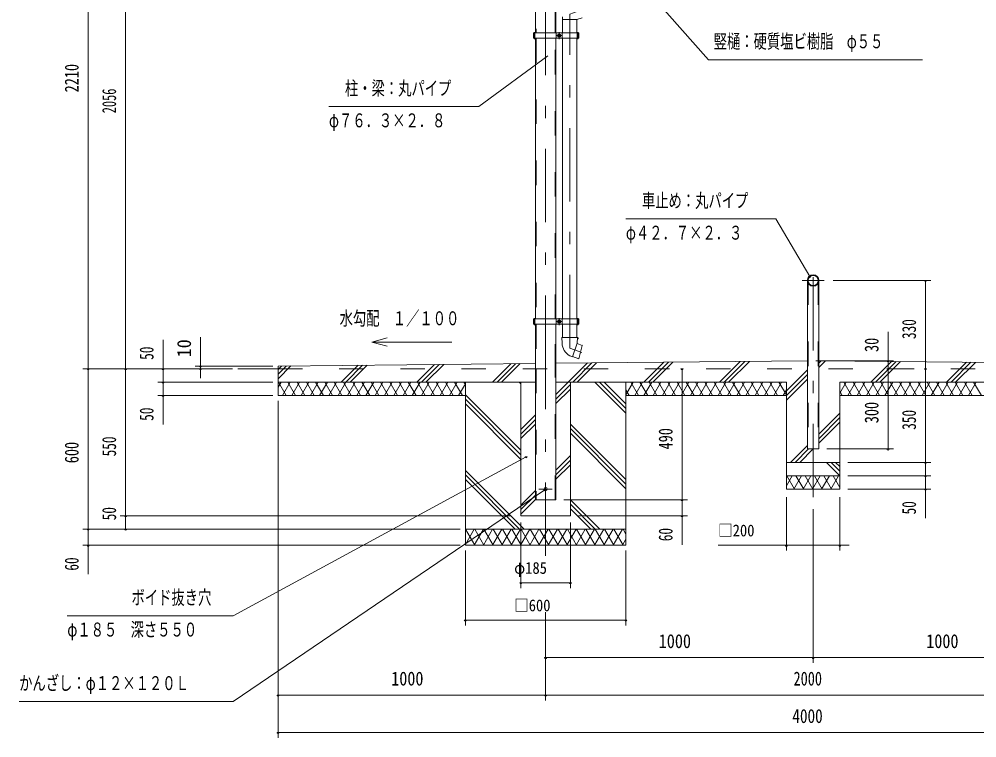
# Model space of a CAD drawing. Units: millimetres, scale not verified. Extents: x -32274 to 32279, y -14169 to 14171.
# Drawn here: x 12416 to 24945, y -3966 to 5439 of the extents above; entities that cross this region are included whole.
import ezdxf
from ezdxf.enums import TextEntityAlignment as Align

# ---------------------------------------------------------------- set-up
doc = ezdxf.new("R2010")
doc.units = ezdxf.units.MM
doc.header["$LTSCALE"] = 80
doc.linetypes.add('USER2', pattern=[10, 4, -6])
doc.linetypes.add('USER3', pattern=[24, 12, -5, 2, -5])
for name, color, linetype, lineweight in [('0-6_2-0BOLD', 7, 'Continuous', 18), ('0-7_2-1HIDDEN', 3, 'USER3', 18), ('0-8_2-2CENTER', 3, 'USER2', 18), ('0-A_2-5DIM', 3, 'Continuous', 18), ('0-B_2-6HATCH', 2, 'Continuous', 18)]:
    doc.layers.add(name, color=color, linetype=linetype, lineweight=lineweight)
doc.styles.add('ＭＳ ゴシック', font='')
doc.styles.get('ＭＳ ゴシック').set_extended_font_data('MS Gothic')

msp = doc.modelspace()

# ---------------------------------------------------------------- linework, layer by layer
at = {"layer": '0-6_2-0BOLD'}
for p, q in [((19169.96, 5258.33), (19169.96, 6113.73)), ((19523.99, 5433.33), (19523.99, 5258.33)), ((19712.99, 5258.33), (19712.99, 5433.33)), ((19164.36, 5223.33), (19143.01, 5223.33)), ((19164.36, 5188.33), (19164.36, 5258.33)), ((19169.96, 5188.33), (19169.96, 1516.44)), ((19437.01, 1516.44), (19437.01, 5188.33)), ((19442.04, 5188.33), (19442.04, 5258.33)), ((19463.44, 5213.39), (19463.44, 5233.26)), ((19463.58, 5233.51), (19480.79, 5243.45)), ((19480.79, 5203.2), (19463.58, 5213.14)), ((19481.08, 5243.45), (19498.29, 5233.51)), ((19498.29, 5213.14), (19481.08, 5203.2)), ((19498.44, 5233.26), (19498.44, 5213.39)), ((19520.06, 5258.33), (19520.06, 5188.33)), ((19523.99, 5188.33), (19523.99, 1516.44)), ((19712.99, 1516.44), (19712.99, 5188.33)), ((19717.71, 5188.33), (19717.71, 5258.33)), ((19739.06, 5223.33), (19717.71, 5223.33)), ((22878.22, 2018.73), (22878.22, -186.27)), ((19164.36, 1516.44), (19164.36, 1446.44)), ((19442.04, 1446.44), (19442.04, 1516.44)), ((19520.06, 1516.44), (19520.06, 1446.44)), ((19717.71, 1446.44), (19717.71, 1516.44)), ((19143.01, 1481.44), (19164.36, 1481.44)), ((19169.96, 1446.44), (19169.96, 863.73)), ((19437.01, 863.73), (19437.01, 1446.44)), ((19463.44, 1471.5), (19463.44, 1491.38)), ((19463.58, 1491.62), (19480.79, 1501.56)), ((19480.79, 1461.31), (19463.58, 1471.25)), ((19481.08, 1501.56), (19498.29, 1491.62)), ((19498.29, 1471.25), (19481.08, 1461.31)), ((19498.44, 1491.38), (19498.44, 1471.5)), ((19523.99, 1446.44), (19523.99, 1271.44)), ((19712.99, 1271.44), (19712.99, 1446.44)), ((19717.71, 1481.44), (19739.06, 1481.44)), ((19517.33, 1271.44), (19518.83, 1196.6)), ((19655.2, 1024.94), (19737.72, 995.84)), ((15803.49, 898.73), (19169.95, 932.91)), ((15803.49, 513.73), (15803.49, 898.73)), ((19437, 935.62), (22728.76, 967.98)), ((22878.22, 967.97), (26169.97, 935.62)), ((15803.48, 863.73), (15278.47, 863.73)), ((19169.95, 863.73), (19169.95, -851.27)), ((19437, -851.27), (19437, 863.73)), ((19169.95, 688.73), (15803.49, 688.73)), ((19437, 688.73), (22453.49, 688.73)), ((19627.24, -1061.27), (19627.24, 688.73)), ((23153.49, 688.73), (26169.96, 688.73)), ((18253.48, 513.73), (15803.49, 513.73)), ((22453.49, 513.73), (20353.49, 513.73)), ((25253.49, 513.73), (23153.49, 513.73)), ((22453.49, -361.27), (23153.49, -361.27)), ((23153.49, -536.27), (22453.49, -536.27)), ((19169.95, -851.27), (19437, -851.27)), ((20353.49, -1236.27), (18253.49, -1236.27))]:
    msp.add_line(p, q, dxfattribs=at)
for points in [[(19437.01, 5258.33), (19437.01, 5735.21), (19513.49, 5735.21)], [(19782.21, 5457.08), (19712.64, 5433.33), (19524.34, 5433.33), (19523.99, 5468.46)], [(22878.22, -186.27), (22728.76, -186.27), (22728.76, 2018.73)], [(19517.33, 1271.44), (19719.64, 1271.44), (19728.04, 1264.44), (19728.04, 1257.44), (19719.36, 1257.44)], [(19719.64, 1271.44), (19718.17, 1197.94), (19653.76, 1020.99), (19620.63, 1032.68)], [(19737.72, 995.84), (19782.27, 1169.39), (19716.73, 1193.99)], [(20353.49, 688.73), (20353.49, -1446.27), (18253.49, -1446.27), (18253.49, 688.73)], [(18979.74, 688.73), (18979.74, -1061.27), (19627.24, -1061.27)], [(22453.49, 688.73), (22453.49, -711.27), (23153.49, -711.27), (23153.49, 688.73)]]:
    msp.add_lwpolyline(points, dxfattribs=at)
for points in [[(19739.06, 5258.33), (19143.01, 5258.33), (19143.01, 5188.33), (19739.06, 5188.33)], [(19143.01, 1446.44), (19143.01, 1516.44), (19739.06, 1516.44), (19739.06, 1446.44)]]:
    msp.add_lwpolyline(points, close=True, dxfattribs=at)
for centre, radius in [((19480.94, 5223.33), 21.88), ((19480.94, 5223.33), 17.15), ((22803.49, 2018.73), 74.72), ((22803.49, 2018.73), 66.67), ((19480.94, 1481.44), 21.88), ((19480.94, 1481.44), 17.15), ((19303.49, -711.27), 21)]:
    msp.add_circle(centre, radius, dxfattribs=at)
for centre, radius, start, end in [((19480.94, 5223.33), 20.12, 149.59184, 150.40814), ((19480.94, 5223.33), 20.12, 209.59184, 210.40814), ((19480.94, 5223.33), 20.12, 89.59184, 90.40814), ((19480.94, 5223.33), 20.12, 269.59184, 270.40814), ((19480.94, 5223.33), 20.12, 29.59184, 30.40814), ((19480.94, 5223.33), 20.12, 329.59184, 330.40814), ((19480.94, 1481.44), 20.12, 149.59184, 150.40814), ((19480.94, 1481.44), 20.12, 209.59184, 210.40814), ((19480.94, 1481.44), 20.12, 89.59184, 90.40814), ((19480.94, 1481.44), 20.12, 269.59184, 270.40814), ((19480.94, 1481.44), 20.12, 29.59184, 30.40814), ((19480.94, 1481.44), 20.12, 329.59184, 330.40814), ((19707.79, 1200.38), 189, 181.14575, 242.53503), ((19778.1, 1167.22), 3.5, 345.60481, 69.42705), ((19735.28, 1000.41), 3.5, 250.57294, 345.6048)]:
    msp.add_arc(centre, radius, start, end, dxfattribs=at)
at = {"layer": '0-7_2-1HIDDEN'}
for p, q in [((19303.49, 863.73), (19303.49, 8199.43)), ((19156.49, 5268.83), (19156.49, 5177.83)), ((19480.94, 5177.83), (19480.94, 5268.83)), ((19725.59, 5268.83), (19725.59, 5177.83)), ((19450.31, 5223.33), (19511.56, 5223.33)), ((22803.49, -816.05), (22803.49, 2163.46)), ((22658.77, 2018.73), (22948.22, 2018.73)), ((19156.49, 1526.94), (19156.49, 1435.94)), ((19480.94, 1435.94), (19480.94, 1526.94)), ((19725.59, 1435.94), (19725.59, 1526.94)), ((19450.31, 1481.44), (19511.56, 1481.44)), ((19776.5, 1076.51), (19618.49, 1134.03)), ((19303.49, -1583.91), (19303.49, 863.73)), ((19215.98, -711.27), (19390.99, -711.27))]:
    msp.add_line(p, q, dxfattribs=at)
msp.add_lwpolyline([(19618.49, 1134.03), (19618.49, 5505.14), (22803.48, 6664.38), (22803.48, 7492.49)], dxfattribs=at)
at = {"layer": '0-8_2-2CENTER'}
for p, q in [((19179.76, 6113.73), (19179.76, 5258.33)), ((19179.76, 5188.33), (19179.76, 1516.44)), ((19427.21, 1516.44), (19427.21, 5188.33)), ((22736.82, 2018.73), (22736.82, -186.27)), ((22870.17, 2018.73), (22870.17, -186.27)), ((19179.76, 1446.44), (19179.76, 863.73)), ((19427.21, 863.73), (19427.21, 1446.44)), ((15803.49, 863.73), (29803.48, 863.73)), ((19179.75, 863.73), (19179.75, -851.27)), ((19427.2, -851.27), (19427.2, 863.73))]:
    msp.add_line(p, q, dxfattribs=at)
msp.add_lwpolyline([(19427.21, 5258.33), (19427.21, 5745.01), (19513.49, 5745.01)], dxfattribs=at)
at = {"layer": '0-A_2-5DIM'}
for p, q in [((13318.47, 863.73), (13318.47, 8598.73)), ((13808.47, 8598.73), (13808.47, 863.73)), ((20595.66, 5855.55), (21432.64, 4908.34)), ((19331.46, 4959.3), (18428.49, 4293.73)), ((21432.64, 4908.34), (24232.64, 4908.34)), ((18428.49, 4293.73), (16468.49, 4293.73)), ((22772.84, 2073.11), (22744.84, 2073.11)), ((24343.49, 2018.73), (23066.2, 2018.73)), ((24287.49, 2018.73), (24259.49, 2018.73)), ((24273.49, -1089.27), (24273.49, 2018.73)), ((14788.46, 741.97), (14788.46, 1276.73)), ((23783.49, -186.27), (23783.49, 1346.73)), ((14298.46, 1241.73), (14298.46, 135.73)), ((17028.48, 1213.73), (17231.32, 1159.38)), ((14718.46, 898.73), (15733.48, 898.73)), ((14802.46, 898.73), (14774.46, 898.73)), ((23853.49, 968.73), (22838.49, 968.73)), ((23797.49, 968.73), (23769.49, 968.73)), ((15208.47, 863.73), (13248.47, 863.73)), ((13332.47, 863.73), (13304.47, 863.73)), ((13332.47, 863.73), (13304.47, 863.73)), ((13318.47, 863.73), (13318.47, -1824.27)), ((13822.46, 863.73), (13794.46, 863.73)), ((13822.47, 863.73), (13794.47, 863.73)), ((13822.47, 863.73), (13794.47, 863.73)), ((13808.46, -1236.27), (13808.46, 863.73)), ((14312.46, 863.73), (14284.46, 863.73)), ((14802.46, 863.73), (14774.46, 863.73)), ((21102.49, 863.73), (21074.49, 863.73)), ((21088.49, -1439.27), (21088.49, 863.73)), ((23797.49, 863.73), (23769.49, 863.73)), ((24287.49, 863.73), (24259.49, 863.73)), ((14228.46, 688.73), (15733.48, 688.73)), ((14312.46, 688.73), (14284.46, 688.73)), ((15733.48, 513.73), (14228.46, 513.73)), ((14312.46, 513.73), (14284.46, 513.73)), ((15803.49, -3966.27), (15803.49, 443.73)), ((22983.22, -186.27), (23853.49, -186.27)), ((23797.49, -186.27), (23769.49, -186.27)), ((19063.01, -288.19), (19035.01, -288.19)), ((23258.49, -361.27), (24343.49, -361.27)), ((24287.49, -361.27), (24259.49, -361.27)), ((24343.49, -536.27), (23258.49, -536.27)), ((24287.49, -536.27), (24259.49, -536.27)), ((19308.38, -718.7), (19280.38, -718.7)), ((23258.49, -711.27), (24343.49, -711.27)), ((24287.49, -711.27), (24259.49, -711.27)), ((21158.48, -851.27), (19542.01, -851.27)), ((21102.49, -851.27), (21074.49, -851.27)), ((22453.49, -816.27), (22453.49, -1516.27)), ((23153.49, -1516.27), (23153.49, -816.27)), ((22803.49, -2986.27), (22803.49, -972.24)), ((13738.46, -1061.27), (18848.48, -1061.27)), ((13822.47, -1061.27), (13794.47, -1061.27)), ((19732.24, -1061.27), (21158.48, -1061.27)), ((21102.49, -1061.27), (21074.49, -1061.27)), ((13248.46, -1236.27), (16884.32, -1236.27)), ((18183.48, -1236.26), (13248.47, -1236.26)), ((13332.47, -1236.26), (13304.47, -1236.26)), ((13822.47, -1236.26), (13794.47, -1236.26)), ((18979.74, -1149.8), (18979.74, -2006.27)), ((19627.24, -2006.27), (19627.24, -1149.8)), ((17057.88, -1446.27), (13248.46, -1446.27)), ((13248.47, -1446.26), (18183.48, -1446.26)), ((13332.47, -1446.26), (13304.47, -1446.26)), ((21560.99, -1446.27), (23274.52, -1446.27)), ((22467.49, -1446.27), (22439.49, -1446.27)), ((23167.49, -1446.27), (23139.49, -1446.27)), ((18253.49, -1516.27), (18253.49, -2496.27)), ((20353.49, -2496.27), (20353.49, -1516.26)), ((18993.73, -1936.27), (18965.73, -1936.27)), ((18979.74, -1936.27), (19627.24, -1936.27)), ((19641.24, -1936.27), (19613.24, -1936.27)), ((19303.49, -3476.27), (19303.49, -2321.26)), ((18267.49, -2426.27), (18239.49, -2426.27)), ((18253.49, -2426.27), (20353.49, -2426.27)), ((20367.49, -2426.27), (20339.49, -2426.27)), ((19317.49, -2916.27), (19289.49, -2916.27)), ((19303.49, -2916.27), (22803.49, -2916.27)), ((26303.49, -2916.27), (19303.49, -2916.27)), ((22817.49, -2916.27), (22789.49, -2916.27)), ((22803.49, -2916.27), (26303.49, -2916.27)), ((15817.49, -3406.26), (15789.49, -3406.26)), ((15803.49, -3406.27), (19303.49, -3406.27)), ((29803.48, -3406.27), (15803.49, -3406.27)), ((19317.49, -3406.26), (19289.49, -3406.26)), ((19303.49, -3406.27), (26303.49, -3406.27)), ((15817.49, -3896.27), (15789.49, -3896.27)), ((29803.48, -3896.27), (15803.49, -3896.27)), ((15803.49, -3896.27), (29803.48, -3896.27))]:
    msp.add_line(p, q, dxfattribs=at)
for points in [[(22758.84, 2073.11), (22313.49, 2823.73), (20353.49, 2823.73)], [(17231.32, 1268.08), (17028.48, 1213.73), (18078.48, 1213.73)], [(13045.87, -2369.86), (15215.88, -2369.86), (19049.01, -288.19)], [(19294.38, -718.7), (15215.88, -3490.66), (12415.87, -3490.66)]]:
    msp.add_lwpolyline(points, dxfattribs=at)
for centre in [(22758.84, 2073.11), (24273.49, 2018.73), (14788.46, 898.73), (23783.49, 968.73), (13318.47, 863.73), (13318.47, 863.73), (13808.46, 863.73), (13808.47, 863.73), (13808.47, 863.73), (14298.46, 863.73), (14788.46, 863.73), (21088.49, 863.73), (23783.49, 863.73), (24273.49, 863.73), (14298.46, 688.73), (14298.46, 513.73), (23783.49, -186.27), (19049.01, -288.19), (24273.49, -361.27), (24273.49, -536.27), (19294.38, -718.7), (24273.49, -711.27), (21088.49, -851.27), (13808.47, -1061.27), (21088.49, -1061.27), (13318.47, -1236.26), (13808.47, -1236.26), (13318.47, -1446.26), (22453.49, -1446.27), (23153.49, -1446.27), (18979.73, -1936.27), (19627.24, -1936.27), (18253.49, -2426.27), (20353.49, -2426.27), (19303.49, -2916.27), (22803.49, -2916.27), (15803.49, -3406.26), (19303.49, -3406.26), (15803.49, -3896.27)]:
    msp.add_arc(centre, 14, 180, 0, dxfattribs=at)
at = {"layer": '0-B_2-6HATCH'}
for p, q in [((15803.49, 733.98), (15969.93, 900.41)), ((15803.49, 793.38), (15909.92, 899.81)), ((15803.49, 852.78), (15849.91, 899.2)), ((16629.4, 688.73), (16850.02, 909.35)), ((16688.79, 688.73), (16910.02, 909.96)), ((16748.19, 688.73), (16970.03, 910.57)), ((17619.35, 688.73), (17850.12, 919.51)), ((17678.74, 688.73), (17910.13, 920.11)), ((17738.14, 688.73), (17970.13, 920.72)), ((18609.3, 688.73), (18850.22, 929.66)), ((18668.69, 688.73), (18910.23, 930.27)), ((18728.09, 688.73), (18970.24, 930.88)), ((19437, 526.49), (19850.19, 939.68)), ((19658.64, 688.73), (19910.18, 940.27)), ((19718.04, 688.73), (19970.17, 940.86)), ((20589.19, 688.73), (20849.97, 949.51)), ((20648.59, 688.73), (20909.96, 950.1)), ((20707.99, 688.73), (20969.94, 950.69)), ((21579.14, 688.73), (21849.75, 959.34)), ((21638.54, 688.73), (21909.74, 959.92)), ((21697.94, 688.73), (21969.72, 960.51)), ((22878.22, 938.46), (22907.45, 967.69)), ((22878.22, 879.06), (22966.27, 967.11)), ((23559.04, 688.73), (23828.94, 958.63)), ((23618.44, 688.73), (23887.76, 958.05)), ((23677.84, 688.73), (23946.58, 957.47)), ((24548.99, 688.73), (24809.26, 948.99)), ((24608.39, 688.73), (24868.07, 948.42)), ((24667.79, 688.73), (24926.89, 947.84)), ((22453.49, 573.13), (22728.76, 848.4)), ((22453.49, 513.73), (22728.76, 789)), ((15803.49, 622), (15842.02, 688.73)), ((15809.8, 688.73), (15910.84, 513.73)), ((15862.23, 513.73), (15963.26, 688.73)), ((15931.05, 688.73), (16032.08, 513.73)), ((15983.47, 513.73), (16084.51, 688.73)), ((16052.29, 688.73), (16153.32, 513.73)), ((16104.71, 513.73), (16205.75, 688.73)), ((16173.53, 688.73), (16274.57, 513.73)), ((16225.96, 513.73), (16326.99, 688.73)), ((16294.78, 688.73), (16395.81, 513.73)), ((16347.2, 513.73), (16448.24, 688.73)), ((16416.02, 688.73), (16517.06, 513.73)), ((16468.44, 513.73), (16569.48, 688.73)), ((16537.26, 688.73), (16638.3, 513.73)), ((16589.69, 513.73), (16690.72, 688.73)), ((16658.51, 688.73), (16759.54, 513.73)), ((16710.93, 513.73), (16811.97, 688.73)), ((16779.75, 688.73), (16880.79, 513.73)), ((16832.17, 513.73), (16933.21, 688.73)), ((16900.99, 688.73), (17002.03, 513.73)), ((16953.42, 513.73), (17054.45, 688.73)), ((17022.24, 688.73), (17123.27, 513.73)), ((17074.66, 513.73), (17175.7, 688.73)), ((17143.48, 688.73), (17244.52, 513.73)), ((17195.9, 513.73), (17296.94, 688.73)), ((17264.72, 688.73), (17365.76, 513.73)), ((17317.15, 513.73), (17418.18, 688.73)), ((17385.97, 688.73), (17487, 513.73)), ((17438.39, 513.73), (17539.43, 688.73)), ((17507.21, 688.73), (17608.25, 513.73)), ((17559.64, 513.73), (17660.67, 688.73)), ((17628.46, 688.73), (17729.49, 513.73)), ((17680.88, 513.73), (17781.92, 688.73)), ((17749.7, 688.73), (17850.73, 513.73)), ((17802.12, 513.73), (17903.16, 688.73)), ((17870.94, 688.73), (17971.98, 513.73)), ((17923.37, 513.73), (18024.4, 688.73)), ((17992.19, 688.73), (18093.22, 513.73)), ((18044.61, 513.73), (18145.65, 688.73)), ((18113.43, 688.73), (18214.47, 513.73)), ((18165.85, 513.73), (18253.49, 665.52)), ((18234.67, 688.73), (18253.49, 656.15)), ((18959.3, 688.73), (18979.74, 668.29)), ((19437, 467.09), (19627.24, 657.33)), ((19949.25, 688.73), (20353.49, 284.49)), ((20008.64, 688.73), (20353.49, 343.89)), ((20068.04, 688.73), (20353.49, 403.29)), ((20353.49, 522.82), (20449.27, 688.73)), ((20417.06, 688.73), (20518.09, 513.73)), ((20469.48, 513.73), (20570.52, 688.73)), ((20538.3, 688.73), (20639.34, 513.73)), ((20590.72, 513.73), (20691.76, 688.73)), ((20659.54, 688.73), (20760.58, 513.73)), ((20711.97, 513.73), (20813, 688.73)), ((20780.79, 688.73), (20881.82, 513.73)), ((20833.21, 513.73), (20934.25, 688.73)), ((20902.03, 688.73), (21003.07, 513.73)), ((20954.46, 513.73), (21055.49, 688.73)), ((21023.27, 688.73), (21124.31, 513.73)), ((21075.7, 513.73), (21176.73, 688.73)), ((21144.52, 688.73), (21245.55, 513.73)), ((21196.94, 513.73), (21297.98, 688.73)), ((21265.76, 688.73), (21366.8, 513.73)), ((21318.19, 513.73), (21419.22, 688.73)), ((21387.01, 688.73), (21488.04, 513.73)), ((21439.43, 513.73), (21540.47, 688.73)), ((21508.25, 688.73), (21609.29, 513.73)), ((21560.67, 513.73), (21661.71, 688.73)), ((21629.49, 688.73), (21730.53, 513.73)), ((21681.92, 513.73), (21782.95, 688.73)), ((21750.74, 688.73), (21851.77, 513.73)), ((21803.16, 513.73), (21904.2, 688.73)), ((21871.98, 688.73), (21973.02, 513.73)), ((21924.4, 513.73), (22025.44, 688.73)), ((21993.22, 688.73), (22094.26, 513.73)), ((22045.65, 513.73), (22146.68, 688.73)), ((22114.47, 688.73), (22215.5, 513.73)), ((22166.89, 513.73), (22267.93, 688.73)), ((22235.71, 688.73), (22336.75, 513.73)), ((22288.13, 513.73), (22389.17, 688.73)), ((22356.95, 688.73), (22453.49, 521.53)), ((22453.49, 454.33), (22728.76, 729.61)), ((23153.49, 542.57), (23237.88, 688.73)), ((23205.66, 688.73), (23306.69, 513.73)), ((23258.08, 513.73), (23359.12, 688.73)), ((23326.9, 688.73), (23427.94, 513.73)), ((23379.33, 513.73), (23480.36, 688.73)), ((23448.15, 688.73), (23549.18, 513.73)), ((23500.57, 513.73), (23601.61, 688.73)), ((23569.39, 688.73), (23670.43, 513.73)), ((23621.81, 513.73), (23722.85, 688.73)), ((23690.63, 688.73), (23791.67, 513.73)), ((23743.06, 513.73), (23844.09, 688.73)), ((23811.88, 688.73), (23912.91, 513.73)), ((23864.3, 513.73), (23965.34, 688.73)), ((23933.12, 688.73), (24034.16, 513.73)), ((23985.54, 513.73), (24086.58, 688.73)), ((24054.36, 688.73), (24155.4, 513.73)), ((24106.79, 513.73), (24207.82, 688.73)), ((24175.61, 688.73), (24276.64, 513.73)), ((24228.03, 513.73), (24329.07, 688.73)), ((24296.85, 688.73), (24397.89, 513.73)), ((24349.27, 513.73), (24450.31, 688.73)), ((24418.09, 688.73), (24519.13, 513.73)), ((24470.52, 513.73), (24571.55, 688.73)), ((24539.34, 688.73), (24640.37, 513.73)), ((24591.76, 513.73), (24692.8, 688.73)), ((24660.58, 688.73), (24761.62, 513.73)), ((24713.01, 513.73), (24814.04, 688.73)), ((24781.82, 688.73), (24882.86, 513.73)), ((24834.25, 513.73), (24935.28, 688.73)), ((24903.07, 688.73), (25004.1, 513.73)), ((18253.49, 523.39), (18979.74, -202.86)), ((19437, 407.69), (19627.24, 597.93)), ((20353.49, 588.84), (20396.85, 513.73)), ((22409.38, 513.73), (22453.49, 590.14)), ((23153.49, 569.09), (23185.45, 513.73)), ((18253.49, 463.99), (18979.74, -262.26)), ((18253.49, 404.59), (18979.74, -321.66)), ((18979.74, 69.22), (19169.95, 259.44)), ((22878.22, 7.9), (23153.49, 283.18)), ((18979.74, 9.82), (19169.95, 200.04)), ((18979.74, -49.57), (19169.95, 140.64)), ((19627.24, 139.58), (20353.49, -586.66)), ((22878.22, -51.49), (23153.49, 223.78)), ((22878.22, -110.89), (23153.49, 164.38)), ((19627.24, 80.19), (20353.49, -646.06)), ((19627.24, 20.79), (20353.49, -705.46)), ((22509.05, -361.27), (22728.76, -141.55)), ((22568.44, -361.27), (22743.44, -186.27)), ((22627.84, -361.27), (22802.84, -186.27)), ((19437, -463.46), (19627.24, -273.23)), ((19437, -522.86), (19627.24, -332.62)), ((22979.14, -361.27), (23153.49, -535.61)), ((23038.54, -361.27), (23153.49, -476.21)), ((23097.94, -361.27), (23153.49, -416.82)), ((18253.49, -466.56), (19023.19, -1236.27)), ((19437, -582.26), (19627.24, -392.02)), ((18253.49, -525.96), (18963.8, -1236.27)), ((18253.49, -585.36), (18904.4, -1236.27)), ((22453.49, -669.86), (22530.62, -536.27)), ((22457.99, -536.27), (22559.03, -711.27)), ((22550.83, -711.27), (22651.87, -536.27)), ((22579.23, -536.27), (22680.27, -711.27)), ((22672.07, -711.27), (22773.11, -536.27)), ((22700.48, -536.27), (22801.51, -711.27)), ((22793.32, -711.27), (22894.35, -536.27)), ((22821.72, -536.27), (22922.76, -711.27)), ((22914.56, -711.27), (23015.6, -536.27)), ((22942.96, -536.27), (23044, -711.27)), ((23035.8, -711.27), (23136.84, -536.27)), ((23064.21, -536.27), (23153.49, -690.91)), ((18979.74, -920.73), (19169.95, -730.51)), ((18979.74, -980.13), (19169.95, -789.91)), ((18979.74, -1039.52), (19169.95, -849.31)), ((19627.24, -850.36), (20013.14, -1236.27)), ((19627.24, -909.76), (19953.74, -1236.27)), ((19627.24, -969.16), (19894.35, -1236.27)), ((18253.49, -1434.48), (18367.93, -1236.27)), ((18254.88, -1236.27), (18376.12, -1446.27)), ((18367.93, -1446.27), (18489.17, -1236.27)), ((18376.12, -1236.27), (18497.37, -1446.27)), ((18489.17, -1446.27), (18610.41, -1236.27)), ((18497.37, -1236.27), (18618.61, -1446.27)), ((18610.41, -1446.27), (18731.66, -1236.27)), ((18618.61, -1236.27), (18739.85, -1446.27)), ((18731.66, -1446.27), (18852.9, -1236.27)), ((18739.85, -1236.27), (18861.1, -1446.27)), ((18852.9, -1446.27), (18974.14, -1236.27)), ((18861.1, -1236.27), (18982.34, -1446.27)), ((18974.14, -1446.27), (19095.39, -1236.27)), ((18982.34, -1236.27), (19103.58, -1446.27)), ((19095.39, -1446.27), (19216.63, -1236.27)), ((19103.58, -1236.27), (19224.83, -1446.27)), ((19216.63, -1446.27), (19337.87, -1236.27)), ((19224.83, -1236.27), (19346.07, -1446.27)), ((19337.88, -1446.27), (19459.12, -1236.27)), ((19346.07, -1236.27), (19467.31, -1446.27)), ((19459.12, -1446.27), (19580.36, -1236.27)), ((19467.32, -1236.27), (19588.56, -1446.27)), ((19580.36, -1446.27), (19701.61, -1236.27)), ((19588.56, -1236.27), (19709.8, -1446.27)), ((19701.61, -1446.27), (19822.85, -1236.27)), ((19709.8, -1236.27), (19831.04, -1446.27)), ((19822.85, -1446.27), (19944.09, -1236.27)), ((19831.05, -1236.27), (19952.29, -1446.27)), ((19944.09, -1446.27), (20065.34, -1236.27)), ((19952.29, -1236.27), (20073.53, -1446.27)), ((20065.34, -1446.27), (20186.58, -1236.27)), ((20073.53, -1236.27), (20194.78, -1446.27)), ((20186.58, -1446.27), (20307.82, -1236.27)), ((20194.78, -1236.27), (20316.02, -1446.27)), ((20316.02, -1236.27), (20353.49, -1301.16)), ((20307.82, -1446.27), (20353.49, -1367.18)), ((18253.49, -1443.85), (18254.88, -1446.27))]:
    msp.add_line(p, q, dxfattribs=at)

# ---------------------------------------------------------------- texts
at = {"layer": '0-A_2-5DIM', "color": 7, "style": 'ＭＳ ゴシック'}
for s, height, width, p in [('竪樋：硬質塩ビ樹脂\u3000φ５５', 182.3, 0.7, (21502.64, 5003.21)), ('柱・梁：丸パイプ', 182.3, 0.7, (16678.49, 4388.6)), ('φ７６．３×２．８', 182.3, 0.7, (16468.49, 3968.6)), ('車止め：丸パイプ', 182.3, 0.7, (20563.5, 2918.61)), ('φ４２．７×２．３', 182.3, 0.7, (20353.49, 2498.6)), ('水勾配\u3000１／１００', 182.3, 0.7, (16608.47, 1378.6)), ('□200', 155, 0.9, (21560.99, -1376.27)), ('φ185', 155, 0.9, (18892.24, -1866.27)), ('ボイド抜き穴', 182.3, 0.7, (13885.88, -2274.99)), ('□600', 155, 0.9, (18892.24, -2356.26)), ('φ１８５\u3000深さ５５０', 182.3, 0.7, (13045.88, -2694.99)), ('1000', 182.3, 0.85, (20783.56, -2846.27)), ('1000', 182.3, 0.85, (24283.57, -2846.27)), ('かんざし：φ１２×１２０Ｌ', 182.3, 0.7, (12415.88, -3395.79)), ('1000', 182.3, 0.85, (17283.56, -3336.26)), ('2000', 182.3, 0.75, (22547.24, -3336.26)), ('4000', 182.3, 0.8, (22531.88, -3826.27))]:
    msp.add_text(s, height=height, dxfattribs=dict(at, width=width)).set_placement(p, align=Align.BOTTOM_LEFT)
for s, rotation, width, p in [('2210', 90, 0.75, (13248.47, 4480.5)), ('2056', 90, 0.65, (13738.47, 4207.41)), ('330', 90, 0.7, (24203.49, 1252.47)), ('30', 90.001, 0.75, (23713.49, 1083.09)), ('50', 90, 0.7, (14228.46, 980.33)), ('10', 90, 0.95, (14718.46, 1013.61)), ('300', 90, 0.75, (23713.49, 150.99)), ('50', 90, 0.7, (14228.46, 182.33)), ('350', 90, 0.7, (24203.49, 64.65)), ('490', 90, 0.75, (21018.49, -191.85)), ('600', 90, 0.75, (13248.47, -372.26)), ('550', 90, 0.7, (13738.47, -282.86)), ('50', 90, 0.7, (13738.47, -1119.66)), ('50', 90, 0.7, (24203.49, -1042.67)), ('60', 90, 0.7, (21018.49, -1393.23)), ('60', 90, 0.7, (13248.47, -1778.22))]:
    msp.add_text(s, height=182.3, rotation=rotation, dxfattribs=dict(at, width=width)).set_placement(p, align=Align.BOTTOM_LEFT)

doc.saveas('drawing.dxf')
